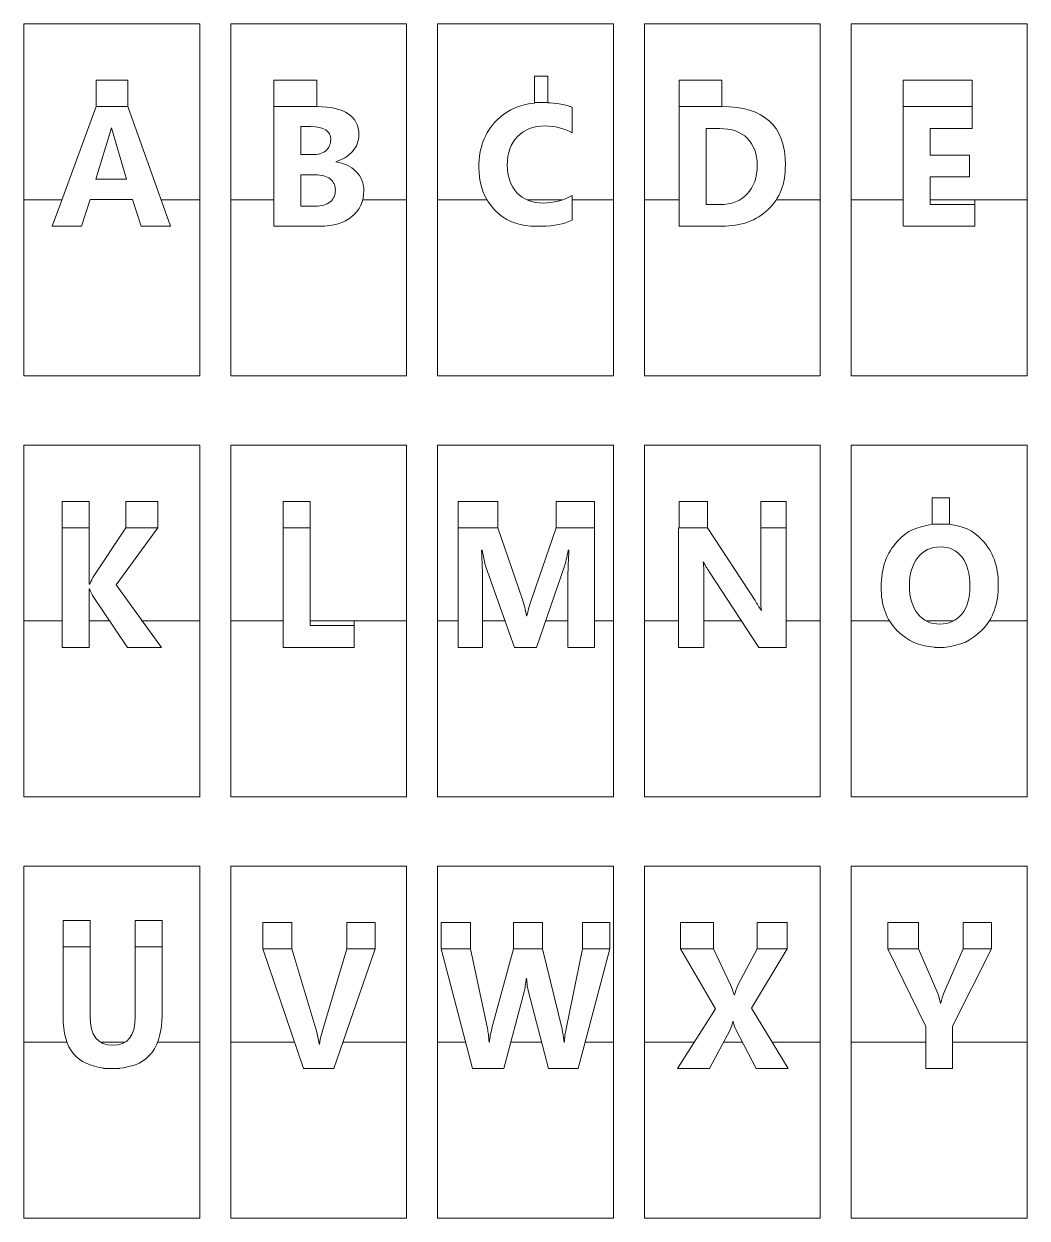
# Model space of a CAD drawing. Header units: centimetres. Extents: x 32.1 to 90.9, y -20.4 to 14.1.
# Drawn here: x 32.08 to 61.05, y -20.4 to 14.08 of the extents above; entities that cross this region are included whole.
import ezdxf

# ---------------------------------------------------------------- set-up
doc = ezdxf.new("R2010")
doc.units = ezdxf.units.CM
doc.header["$MEASUREMENT"] = 0
doc.layers.add('layer 1', color=7, linetype='Continuous')

msp = doc.modelspace()

# ---------------------------------------------------------------- linework, layer by layer
at = {"layer": 'layer 1', "color": 250, "lineweight": 20}
for points in [[(32.08187, 3.92493), (37.16187, 3.92493), (37.16187, 14.08493), (32.08187, 14.08493), (32.08187, 3.92493)], [(38.05492, 3.92493), (43.13492, 3.92493), (43.13492, 14.08493), (38.05492, 14.08493), (38.05492, 3.92493)], [(44.02797, 3.92493), (49.10797, 3.92493), (49.10797, 14.08493), (44.02797, 14.08493), (44.02797, 3.92493)], [(50.00102, 3.92493), (55.08102, 3.92493), (55.08102, 14.08493), (50.00102, 14.08493), (50.00102, 3.92493)], [(55.97407, 3.92493), (61.05407, 3.92493), (61.05407, 14.08493), (55.97407, 14.08493), (55.97407, 3.92493)], [(32.08187, -8.23643), (37.16187, -8.23643), (37.16187, 1.92357), (32.08187, 1.92357), (32.08187, -8.23643)], [(38.05492, -8.23643), (43.13492, -8.23643), (43.13492, 1.92357), (38.05492, 1.92357), (38.05492, -8.23643)], [(44.02797, -8.23643), (49.10797, -8.23643), (49.10797, 1.92357), (44.02797, 1.92357), (44.02797, -8.23643)], [(50.00102, -8.23643), (55.08102, -8.23643), (55.08102, 1.92357), (50.00102, 1.92357), (50.00102, -8.23643)], [(55.97407, -8.23643), (61.05407, -8.23643), (61.05407, 1.92357), (55.97407, 1.92357), (55.97407, -8.23643)], [(32.08187, -20.39778), (37.16187, -20.39778), (37.16187, -10.23778), (32.08187, -10.23778), (32.08187, -20.39778)], [(38.05492, -20.39778), (43.13492, -20.39778), (43.13492, -10.23778), (38.05492, -10.23778), (38.05492, -20.39778)], [(44.02797, -20.39778), (49.10797, -20.39778), (49.10797, -10.23778), (44.02797, -10.23778), (44.02797, -20.39778)], [(50.00101, -20.39778), (55.08101, -20.39778), (55.08101, -10.23778), (50.00101, -10.23778), (50.00101, -20.39778)], [(55.97406, -20.39778), (61.05406, -20.39778), (61.05406, -10.23778), (55.97406, -10.23778), (55.97406, -20.39778)]]:
    msp.add_lwpolyline(points, close=True, dxfattribs=at)
for points in [[(34.16467, 11.69733), (34.16467, 11.69733), (34.16467, 12.45933), (34.16467, 12.45933)], [(35.08754, 11.69733), (35.08754, 11.69733), (35.08754, 12.45933), (35.08754, 12.45933)], [(39.29952, 11.69733), (39.29952, 11.69733), (39.29952, 12.45933), (39.29952, 12.45933)], [(40.54412, 11.69733), (40.54412, 11.69733), (40.54412, 12.45933), (40.54412, 12.45933)], [(46.83044, 12.57786), (46.83044, 12.57786), (46.83044, 11.79893), (46.83044, 11.79893)], [(47.21144, 11.80739), (47.21144, 11.80739), (47.21144, 12.57786), (47.21144, 12.57786)], [(51.00855, 11.69733), (51.00855, 11.69733), (51.00855, 12.45933), (51.00855, 12.45933)], [(52.23622, 12.45933), (52.23622, 12.45933), (52.23622, 11.69733), (52.23622, 11.69733)], [(57.47267, 12.45933), (57.47267, 12.45933), (57.47267, 11.69733), (57.47267, 11.69733)], [(59.4708, 12.45933), (59.4708, 12.45933), (59.4708, 11.69733), (59.4708, 11.69733)], [(35.08754, 11.69733), (35.08754, 11.69733), (36.31521, 8.24293), (36.31521, 8.24293)], [(39.29952, 8.24293), (39.29952, 8.24293), (39.29952, 11.69733), (39.29952, 11.69733)], [(51.00855, 8.24293), (51.00855, 8.24293), (51.00855, 11.69733), (51.00855, 11.69733)], [(57.47267, 8.24293), (57.47267, 8.24293), (57.47267, 11.69733), (57.47267, 11.69733)], [(46.61877, 9.00493), (46.61877, 9.00493), (47.62631, 9.00493), (47.62631, 9.00493)], [(58.30819, -0.35882), (58.30819, -0.35882), (58.30819, 0.40318), (58.30819, 0.40318)], [(58.80798, 0.40318), (58.80798, 0.40318), (58.80798, -0.35882), (58.80798, -0.35882)], [(33.18564, 0.29825), (33.18564, 0.29825), (33.18564, -0.46375), (33.18564, -0.46375)], [(33.9644, 0.29825), (33.9644, 0.29825), (33.9644, -0.46375), (33.9644, -0.46375)], [(35.02689, 0.29825), (35.02689, 0.29825), (35.02689, -0.46375), (35.02689, -0.46375)], [(35.95447, 0.29825), (35.95447, 0.29825), (35.95447, -0.46375), (35.95447, -0.46375)], [(39.56618, 0.29825), (39.56618, 0.29825), (39.56618, -0.46375), (39.56618, -0.46375)], [(40.34492, 0.29825), (40.34492, 0.29825), (40.34492, -0.46375), (40.34492, -0.46375)], [(44.62562, -0.46375), (44.62562, -0.46375), (44.62562, 0.29825), (44.62562, 0.29825)], [(45.76536, 0.29825), (45.76536, 0.29825), (45.76536, -0.46375), (45.76536, -0.46375)], [(47.45202, -0.46375), (47.45202, -0.46375), (47.45202, 0.29825), (47.45202, 0.29825)], [(48.56298, 0.29825), (48.56298, 0.29825), (48.56298, -0.46375), (48.56298, -0.46375)], [(51.0092, 0.29825), (51.0092, 0.29825), (51.0092, -0.46375), (51.0092, -0.46375)], [(51.82558, -0.46375), (51.82558, -0.46375), (51.82558, 0.29825), (51.82558, 0.29825)], [(53.36007, 0.29825), (53.36007, 0.29825), (53.36007, -0.46375), (53.36007, -0.46375)], [(54.09525, -0.46375), (54.09525, -0.46375), (54.09525, 0.29825), (54.09525, 0.29825)], [(39.56617, -3.91842), (39.56617, -3.91842), (39.56617, -0.46375), (39.56617, -0.46375)], [(44.6256, -3.91842), (44.6256, -3.91842), (44.6256, -0.46375), (44.6256, -0.46375)], [(48.56298, -0.46375), (48.56298, -0.46375), (48.56298, -3.91842), (48.56298, -3.91842)], [(50.98679, -3.91842), (50.98679, -3.91842), (50.98679, -0.46375), (50.98679, -0.46375)], [(54.09525, -0.46375), (54.09525, -0.46375), (54.09525, -3.91842), (54.09525, -3.91842)], [(33.9644, -3.15642), (33.9644, -3.15642), (34.57128, -3.15642), (34.57128, -3.15642)], [(45.32706, -3.15642), (45.32706, -3.15642), (45.9928, -3.15642), (45.9928, -3.15642)], [(47.14876, -3.15642), (47.14876, -3.15642), (47.79409, -3.15642), (47.79409, -3.15642)], [(51.72196, -3.15642), (51.72196, -3.15642), (52.79633, -3.15642), (52.79633, -3.15642)], [(58.14448, -3.15642), (58.14448, -3.15642), (58.92495, -3.15642), (58.92495, -3.15642)], [(33.21731, -12.56507), (33.21731, -12.56507), (33.21731, -11.80307), (33.21731, -11.80307)], [(33.99525, -11.80307), (33.99525, -11.80307), (33.99525, -12.56507), (33.99525, -12.56507)], [(35.29374, -12.56507), (35.29374, -12.56507), (35.29374, -11.80307), (35.29374, -11.80307)], [(36.07168, -11.80307), (36.07168, -11.80307), (36.07168, -12.56507), (36.07168, -12.56507)], [(38.9782, -12.6251), (38.9782, -12.6251), (38.9782, -11.8631), (38.9782, -11.8631)], [(39.81699, -11.8631), (39.81699, -11.8631), (39.81699, -12.6251), (39.81699, -12.6251)], [(41.41152, -12.6251), (41.41152, -12.6251), (41.41152, -11.8631), (41.41152, -11.8631)], [(42.22646, -11.8631), (42.22646, -11.8631), (42.22646, -12.6251), (42.22646, -12.6251)], [(44.13218, -12.6251), (44.13218, -12.6251), (44.13218, -11.8631), (44.13218, -11.8631)], [(44.98249, -11.8631), (44.98249, -11.8631), (44.98249, -12.6251), (44.98249, -12.6251)], [(46.22587, -12.6251), (46.22587, -12.6251), (46.22587, -11.8631), (46.22587, -11.8631)], [(47.05891, -11.8631), (47.05891, -11.8631), (47.05891, -12.6251), (47.05891, -12.6251)], [(48.21665, -12.6251), (48.21665, -12.6251), (48.21665, -11.8631), (48.21665, -11.8631)], [(49.00376, -11.8631), (49.00376, -11.8631), (49.00376, -12.6251), (49.00376, -12.6251)], [(51.04847, -12.6251), (51.04847, -12.6251), (51.04847, -11.8631), (51.04847, -11.8631)], [(51.99497, -11.8631), (51.99497, -11.8631), (51.99497, -12.6251), (51.99497, -12.6251)], [(53.25976, -12.6251), (53.25976, -12.6251), (53.25976, -11.8631), (53.25976, -11.8631)], [(54.12732, -11.8631), (54.12732, -11.8631), (54.12732, -12.6251), (54.12732, -12.6251)], [(57.02892, -12.6251), (57.02892, -12.6251), (57.02892, -11.8631), (57.02892, -11.8631)], [(57.91787, -11.8631), (57.91787, -11.8631), (57.91787, -12.6251), (57.91787, -12.6251)], [(59.20484, -12.6251), (59.20484, -12.6251), (59.20484, -11.8631), (59.20484, -11.8631)], [(60.02801, -11.8631), (60.02801, -11.8631), (60.02801, -12.6251), (60.02801, -12.6251)], [(40.15414, -16.07977), (40.15414, -16.07977), (38.97819, -12.6251), (38.97819, -12.6251)], [(42.22645, -12.6251), (42.22645, -12.6251), (41.0357, -16.07977), (41.0357, -16.07977)], [(45.04004, -16.07977), (45.04004, -16.07977), (44.13217, -12.6251), (44.13217, -12.6251)], [(49.00375, -12.6251), (49.00375, -12.6251), (48.09012, -16.07977), (48.09012, -16.07977)], [(34.29149, -15.31777), (34.29149, -15.31777), (35.00813, -15.31777), (35.00813, -15.31777)], [(40.60125, -15.31777), (40.60125, -15.31777), (40.62833, -15.31777), (40.62833, -15.31777)], [(46.14103, -15.31777), (46.14103, -15.31777), (47.0304, -15.31777), (47.0304, -15.31777)], [(52.29028, -15.31777), (52.29028, -15.31777), (52.83013, -15.31777), (52.83013, -15.31777)]]:
    msp.add_open_spline(points, degree=3, dxfattribs=at)
at = {"layer": 'layer 1', "color": 140, "lineweight": 20}
for points in [[(34.16467, 12.45933), (34.16467, 12.45933), (35.08754, 12.45933), (35.08754, 12.45933)], [(39.29952, 12.45933), (39.29952, 12.45933), (40.54412, 12.45933), (40.54412, 12.45933)], [(46.83044, 12.57786), (46.83044, 12.57786), (47.21144, 12.57786), (47.21144, 12.57786)], [(51.00855, 12.45933), (51.00855, 12.45933), (52.23622, 12.45933), (52.23622, 12.45933)], [(57.47267, 12.45933), (57.47267, 12.45933), (59.4708, 12.45933), (59.4708, 12.45933)], [(32.08187, 9.00493), (32.08187, 9.00493), (33.18254, 9.00493), (33.18254, 9.00493)], [(36.04427, 9.00493), (36.04427, 9.00493), (37.16187, 9.00493), (37.16187, 9.00493)], [(38.05492, 9.00493), (38.05492, 9.00493), (39.29952, 9.00493), (39.29952, 9.00493)], [(41.86492, 9.00493), (41.86492, 9.00493), (43.13492, 9.00493), (43.13492, 9.00493)], [(45.45037, 9.00493), (45.45037, 9.00493), (44.02797, 9.00493), (44.02797, 9.00493)], [(47.91417, 9.00493), (47.91417, 9.00493), (49.10797, 9.00493), (49.10797, 9.00493)], [(50.00102, 9.00493), (50.00102, 9.00493), (51.00855, 9.00493), (51.00855, 9.00493)], [(53.81102, 9.00493), (53.81102, 9.00493), (55.08102, 9.00493), (55.08102, 9.00493)], [(55.97407, 9.00493), (55.97407, 9.00493), (57.47267, 9.00493), (57.47267, 9.00493)], [(59.547, 9.00493), (59.547, 9.00493), (61.05407, 9.00493), (61.05407, 9.00493)], [(32.90314, 8.24293), (32.90314, 8.24293), (33.74981, 8.24293), (33.74981, 8.24293)], [(35.46854, 8.24293), (35.46854, 8.24293), (36.31521, 8.24293), (36.31521, 8.24293)], [(39.29952, 8.24293), (39.29952, 8.24293), (40.59492, 8.24293), (40.59492, 8.24293)], [(46.72037, 8.24293), (46.72037, 8.24293), (47.02517, 8.24293), (47.02517, 8.24293)], [(51.00855, 8.24293), (51.00855, 8.24293), (52.23622, 8.24293), (52.23622, 8.24293)], [(57.4896, 8.24293), (57.4896, 8.24293), (59.547, 8.24293), (59.547, 8.24293)], [(58.30819, 0.40318), (58.30819, 0.40318), (58.80798, 0.40318), (58.80798, 0.40318)], [(33.18564, 0.29825), (33.18564, 0.29825), (33.9644, 0.29825), (33.9644, 0.29825)], [(35.02689, 0.29825), (35.02689, 0.29825), (35.95447, 0.29825), (35.95447, 0.29825)], [(39.56618, 0.29825), (39.56618, 0.29825), (40.34492, 0.29825), (40.34492, 0.29825)], [(44.62562, 0.29825), (44.62562, 0.29825), (45.76536, 0.29825), (45.76536, 0.29825)], [(47.45202, 0.29825), (47.45202, 0.29825), (48.56298, 0.29825), (48.56298, 0.29825)], [(51.0092, 0.29825), (51.0092, 0.29825), (51.82558, 0.29825), (51.82558, 0.29825)], [(53.36007, 0.29825), (53.36007, 0.29825), (54.09525, 0.29825), (54.09525, 0.29825)], [(32.08187, -3.15642), (32.08187, -3.15642), (33.18564, -3.15642), (33.18564, -3.15642)], [(35.46838, -3.15642), (35.46838, -3.15642), (37.16187, -3.15642), (37.16187, -3.15642)], [(38.05492, -3.15642), (38.05492, -3.15642), (39.56617, -3.15642), (39.56617, -3.15642)], [(41.62367, -3.15642), (41.62367, -3.15642), (43.13492, -3.15642), (43.13492, -3.15642)], [(44.02797, -3.15642), (44.02797, -3.15642), (44.6256, -3.15642), (44.6256, -3.15642)], [(48.56298, -3.15642), (48.56298, -3.15642), (49.10797, -3.15642), (49.10797, -3.15642)], [(50.00102, -3.15642), (50.00102, -3.15642), (50.98679, -3.15642), (50.98679, -3.15642)], [(54.09525, -3.15642), (54.09525, -3.15642), (55.08102, -3.15642), (55.08102, -3.15642)], [(55.97407, -3.15642), (55.97407, -3.15642), (57.0821, -3.15642), (57.0821, -3.15642)], [(59.96163, -3.15642), (59.96163, -3.15642), (61.05407, -3.15642), (61.05407, -3.15642)], [(33.18564, -3.91842), (33.18564, -3.91842), (33.9644, -3.91842), (33.9644, -3.91842)], [(35.07456, -3.91842), (35.07456, -3.91842), (36.05809, -3.91842), (36.05809, -3.91842)], [(39.56617, -3.91842), (39.56617, -3.91842), (41.62367, -3.91842), (41.62367, -3.91842)], [(44.6256, -3.91842), (44.6256, -3.91842), (45.32706, -3.91842), (45.32706, -3.91842)], [(46.24973, -3.91842), (46.24973, -3.91842), (46.88622, -3.91842), (46.88622, -3.91842)], [(47.81149, -3.91842), (47.81149, -3.91842), (48.56298, -3.91842), (48.56298, -3.91842)], [(50.98679, -3.91842), (50.98679, -3.91842), (51.72196, -3.91842), (51.72196, -3.91842)], [(53.29816, -3.91842), (53.29816, -3.91842), (54.09525, -3.91842), (54.09525, -3.91842)], [(58.3791, -3.91842), (58.3791, -3.91842), (58.66158, -3.91842), (58.66158, -3.91842)], [(33.21731, -11.80307), (33.21731, -11.80307), (33.99525, -11.80307), (33.99525, -11.80307)], [(35.29374, -11.80307), (35.29374, -11.80307), (36.07168, -11.80307), (36.07168, -11.80307)], [(38.9782, -11.8631), (38.9782, -11.8631), (39.81699, -11.8631), (39.81699, -11.8631)], [(41.41152, -11.8631), (41.41152, -11.8631), (42.22646, -11.8631), (42.22646, -11.8631)], [(44.13218, -11.8631), (44.13218, -11.8631), (44.98249, -11.8631), (44.98249, -11.8631)], [(46.22587, -11.8631), (46.22587, -11.8631), (47.05891, -11.8631), (47.05891, -11.8631)], [(48.21665, -11.8631), (48.21665, -11.8631), (49.00376, -11.8631), (49.00376, -11.8631)], [(51.04847, -11.8631), (51.04847, -11.8631), (51.99497, -11.8631), (51.99497, -11.8631)], [(53.25976, -11.8631), (53.25976, -11.8631), (54.12732, -11.8631), (54.12732, -11.8631)], [(57.02892, -11.8631), (57.02892, -11.8631), (57.91787, -11.8631), (57.91787, -11.8631)], [(59.20484, -11.8631), (59.20484, -11.8631), (60.02801, -11.8631), (60.02801, -11.8631)], [(32.08187, -15.31777), (32.08187, -15.31777), (33.32529, -15.31777), (33.32529, -15.31777)], [(35.94093, -15.31777), (35.94093, -15.31777), (37.16187, -15.31777), (37.16187, -15.31777)], [(38.05492, -15.31777), (38.05492, -15.31777), (39.88789, -15.31777), (39.88789, -15.31777)], [(41.29834, -15.31777), (41.29834, -15.31777), (43.13492, -15.31777), (43.13492, -15.31777)], [(44.02797, -15.31777), (44.02797, -15.31777), (44.83979, -15.31777), (44.83979, -15.31777)], [(48.29164, -15.31777), (48.29164, -15.31777), (49.10797, -15.31777), (49.10797, -15.31777)], [(50.00101, -15.31777), (50.00101, -15.31777), (51.43997, -15.31777), (51.43997, -15.31777)], [(53.69018, -15.31777), (53.69018, -15.31777), (55.08101, -15.31777), (55.08101, -15.31777)], [(55.97406, -15.31777), (55.97406, -15.31777), (58.1251, -15.31777), (58.1251, -15.31777)], [(58.90303, -15.31777), (58.90303, -15.31777), (61.05406, -15.31777), (61.05406, -15.31777)], [(34.38373, -16.07977), (34.38373, -16.07977), (34.85072, -16.07977), (34.85072, -16.07977)], [(40.15414, -16.07977), (40.15414, -16.07977), (41.03804, -16.07977), (41.03804, -16.07977)], [(45.04004, -16.07977), (45.04004, -16.07977), (45.93887, -16.07977), (45.93887, -16.07977)], [(47.22748, -16.07977), (47.22748, -16.07977), (48.09012, -16.07977), (48.09012, -16.07977)], [(50.9547, -16.07977), (50.9547, -16.07977), (51.88231, -16.07977), (51.88231, -16.07977)], [(53.23342, -16.07977), (53.23342, -16.07977), (54.15609, -16.07977), (54.15609, -16.07977)], [(58.1251, -16.07977), (58.1251, -16.07977), (58.90303, -16.07977), (58.90303, -16.07977)]]:
    msp.add_open_spline(points, degree=3, dxfattribs=at)
at = {"layer": 'layer 1', "color": 250, "lineweight": 20}
for points, knots in [([(46.72037, 8.24293), (46.28011, 8.30219), (45.98377, 8.39533), (45.67897, 8.70859), (45.67897, 8.70859), (45.37417, 9.02186), (45.22177, 9.43673), (45.22177, 9.95319), (45.22177, 9.95319), (45.22177, 10.50353), (45.39111, 10.95226), (45.72977, 11.29939), (45.72977, 11.29939), (46.07691, 11.63806), (46.50871, 11.77353), (46.83044, 11.79893)], [0, 0, 0, 0, 0.2, 0.2, 0.2, 0.2, 0.4, 0.4, 0.4, 0.4, 0.6, 0.6, 0.6, 0.6, 1, 1, 1, 1]), ([(47.21144, 11.80739), (47.38924, 11.80739), (47.68557, 11.76506), (47.91417, 11.68039), (47.91417, 11.68039), (47.91417, 11.68039), (47.91417, 10.93533), (47.91417, 10.93533), (47.91417, 10.93533), (47.68557, 11.07079), (47.42311, 11.13853), (47.12677, 11.13853), (47.12677, 11.13853), (46.79657, 11.13853), (46.53411, 11.03693), (46.33937, 10.83373), (46.33937, 10.83373), (46.13617, 10.63053), (46.04304, 10.35959), (46.04304, 10.00399), (46.04304, 10.00399), (46.04304, 9.67379), (46.13617, 9.40286), (46.32244, 9.20813), (46.32244, 9.20813), (46.50871, 9.01339), (46.76271, 8.91179), (47.08444, 8.91179), (47.08444, 8.91179), (47.38077, 8.91179), (47.66017, 8.98799), (47.91417, 9.13193), (47.91417, 9.13193), (47.91417, 9.13193), (47.91417, 8.42073), (47.91417, 8.42073), (47.91417, 8.42073), (47.66017, 8.30219), (47.42311, 8.25139), (47.02517, 8.24293)], [0, 0, 0, 0, 0.09090909, 0.09090909, 0.09090909, 0.09090909, 0.18181818, 0.18181818, 0.18181818, 0.18181818, 0.27272727, 0.27272727, 0.27272727, 0.27272727, 0.36363636, 0.36363636, 0.36363636, 0.36363636, 0.45454545, 0.45454545, 0.45454545, 0.45454545, 0.54545455, 0.54545455, 0.54545455, 0.54545455, 0.63636364, 0.63636364, 0.63636364, 0.63636364, 0.72727273, 0.72727273, 0.72727273, 0.72727273, 0.81818182, 0.81818182, 0.81818182, 0.81818182, 1, 1, 1, 1]), ([(34.16467, 11.69733), (34.16467, 11.69733), (33.14021, 8.8864), (33.14021, 8.8864), (33.14021, 8.8864), (33.14021, 8.8864), (32.90314, 8.24293), (32.90314, 8.24293)], [0, 0, 0, 0, 0.33333333, 0.33333333, 0.33333333, 0.33333333, 1, 1, 1, 1]), ([(40.56105, 11.69733), (40.56105, 11.69733), (40.56105, 11.69733), (40.56105, 11.69733), (40.56105, 11.69733), (40.94205, 11.69733), (41.23838, 11.6296), (41.45005, 11.48567), (41.45005, 11.48567), (41.65325, 11.34173), (41.75485, 11.147), (41.75485, 10.88453), (41.75485, 10.88453), (41.75485, 10.69827), (41.69558, 10.5374), (41.56858, 10.40193), (41.56858, 10.40193), (41.44158, 10.258), (41.28072, 10.16487), (41.08598, 10.1056), (41.08598, 10.1056), (41.08598, 10.1056), (41.08598, 10.09713), (41.08598, 10.09713), (41.08598, 10.09713), (41.33152, 10.06327), (41.52625, 9.9786), (41.67018, 9.8262), (41.67018, 9.8262), (41.82258, 9.6738), (41.89878, 9.48753), (41.89878, 9.27587), (41.89878, 9.27587), (41.89878, 8.95413), (41.78025, 8.7086), (41.55165, 8.52233), (41.55165, 8.52233), (41.33152, 8.33607), (41.01825, 8.24293), (40.62878, 8.24293), (40.62878, 8.24293), (40.62878, 8.24293), (40.59492, 8.24293), (40.59492, 8.24293)], [0, 0, 0, 0, 0.08333333, 0.08333333, 0.08333333, 0.08333333, 0.16666667, 0.16666667, 0.16666667, 0.16666667, 0.25, 0.25, 0.25, 0.25, 0.33333333, 0.33333333, 0.33333333, 0.33333333, 0.41666667, 0.41666667, 0.41666667, 0.41666667, 0.5, 0.5, 0.5, 0.5, 0.58333333, 0.58333333, 0.58333333, 0.58333333, 0.66666667, 0.66666667, 0.66666667, 0.66666667, 0.75, 0.75, 0.75, 0.75, 0.83333333, 0.83333333, 0.83333333, 0.83333333, 1, 1, 1, 1]), ([(52.23622, 11.69733), (53.46389, 11.69733), (54.07349, 11.13853), (54.07349, 10.01246), (54.07349, 10.01246), (54.07349, 9.47059), (53.91262, 9.04726), (53.57395, 8.72553), (53.57395, 8.72553), (53.24375, 8.40379), (52.79502, 8.24293), (52.23622, 8.24293)], [0, 0, 0, 0, 0.25, 0.25, 0.25, 0.25, 0.5, 0.5, 0.5, 0.5, 1, 1, 1, 1]), ([(59.4708, 11.69733), (59.4708, 11.69733), (59.4708, 11.06233), (59.4708, 11.06233), (59.4708, 11.06233), (59.4708, 11.06233), (58.2516, 11.06233), (58.2516, 11.06233), (58.2516, 11.06233), (58.2516, 11.06233), (58.2516, 10.29187), (58.2516, 10.29187), (58.2516, 10.29187), (58.2516, 10.29187), (59.38614, 10.29187), (59.38614, 10.29187), (59.38614, 10.29187), (59.38614, 10.29187), (59.38614, 9.66533), (59.38614, 9.66533), (59.38614, 9.66533), (59.38614, 9.66533), (58.2516, 9.66533), (58.2516, 9.66533), (58.2516, 9.66533), (58.2516, 9.66533), (58.2516, 8.86947), (58.2516, 8.86947), (58.2516, 8.86947), (58.2516, 8.86947), (59.547, 8.86947), (59.547, 8.86947), (59.547, 8.86947), (59.547, 8.86947), (59.547, 8.24293), (59.547, 8.24293)], [0, 0, 0, 0, 0.1, 0.1, 0.1, 0.1, 0.2, 0.2, 0.2, 0.2, 0.3, 0.3, 0.3, 0.3, 0.4, 0.4, 0.4, 0.4, 0.5, 0.5, 0.5, 0.5, 0.6, 0.6, 0.6, 0.6, 0.7, 0.7, 0.7, 0.7, 0.8, 0.8, 0.8, 0.8, 1, 1, 1, 1]), ([(35.04521, 9.60606), (35.04521, 9.60606), (34.61341, 11.07926), (34.61341, 11.07926), (34.61341, 11.07926), (34.61341, 11.07926), (34.15621, 9.60606), (34.15621, 9.60606), (34.15621, 9.60606), (34.15621, 9.60606), (35.04521, 9.60606), (35.04521, 9.60606)], [0, 0, 0, 0, 0.25, 0.25, 0.25, 0.25, 0.5, 0.5, 0.5, 0.5, 1, 1, 1, 1]), ([(40.07845, 11.1216), (40.07845, 11.1216), (40.07845, 10.3088), (40.07845, 10.3088), (40.07845, 10.3088), (40.07845, 10.3088), (40.41712, 10.3088), (40.41712, 10.3088), (40.41712, 10.3088), (40.57798, 10.3088), (40.70498, 10.34267), (40.79812, 10.41887), (40.79812, 10.41887), (40.89125, 10.50353), (40.94205, 10.60513), (40.94205, 10.7406), (40.94205, 10.7406), (40.94205, 10.9946), (40.74732, 11.1216), (40.36632, 11.1216), (40.36632, 11.1216), (40.36632, 11.1216), (40.07845, 11.1216), (40.07845, 11.1216)], [0, 0, 0, 0, 0.14285714, 0.14285714, 0.14285714, 0.14285714, 0.28571429, 0.28571429, 0.28571429, 0.28571429, 0.42857143, 0.42857143, 0.42857143, 0.42857143, 0.57142857, 0.57142857, 0.57142857, 0.57142857, 0.71428571, 0.71428571, 0.71428571, 0.71428571, 1, 1, 1, 1]), ([(51.78749, 11.06233), (51.78749, 11.06233), (51.78749, 8.86946), (51.78749, 8.86946), (51.78749, 8.86946), (51.78749, 8.86946), (52.17695, 8.86946), (52.17695, 8.86946), (52.17695, 8.86946), (52.51562, 8.86946), (52.77809, 8.97106), (52.97282, 9.17426), (52.97282, 9.17426), (53.15909, 9.37746), (53.26069, 9.65686), (53.26069, 10.00399), (53.26069, 10.00399), (53.26069, 10.33419), (53.15909, 10.58819), (52.97282, 10.78293), (52.97282, 10.78293), (52.78655, 10.96919), (52.51562, 11.06233), (52.16849, 11.06233), (52.16849, 11.06233), (52.16849, 11.06233), (51.78749, 11.06233), (51.78749, 11.06233)], [0, 0, 0, 0, 0.125, 0.125, 0.125, 0.125, 0.25, 0.25, 0.25, 0.25, 0.375, 0.375, 0.375, 0.375, 0.5, 0.5, 0.5, 0.5, 0.625, 0.625, 0.625, 0.625, 0.75, 0.75, 0.75, 0.75, 1, 1, 1, 1]), ([(40.07845, 9.7246), (40.07845, 9.7246), (40.07845, 8.81867), (40.07845, 8.81867), (40.07845, 8.81867), (40.07845, 8.81867), (40.50178, 8.81867), (40.50178, 8.81867), (40.50178, 8.81867), (40.67958, 8.81867), (40.82352, 8.861), (40.92512, 8.94567), (40.92512, 8.94567), (41.02672, 9.02187), (41.07752, 9.1404), (41.07752, 9.28433), (41.07752, 9.28433), (41.07752, 9.4198), (41.02672, 9.52987), (40.92512, 9.60607), (40.92512, 9.60607), (40.82352, 9.69073), (40.68805, 9.7246), (40.50178, 9.7246), (40.50178, 9.7246), (40.50178, 9.7246), (40.07845, 9.7246), (40.07845, 9.7246)], [0, 0, 0, 0, 0.125, 0.125, 0.125, 0.125, 0.25, 0.25, 0.25, 0.25, 0.375, 0.375, 0.375, 0.375, 0.5, 0.5, 0.5, 0.5, 0.625, 0.625, 0.625, 0.625, 0.75, 0.75, 0.75, 0.75, 1, 1, 1, 1]), ([(33.74981, 8.24293), (33.74981, 8.24293), (33.99534, 9.0134), (33.99534, 9.0134), (33.99534, 9.0134), (33.99534, 9.0134), (35.22301, 9.0134), (35.22301, 9.0134), (35.22301, 9.0134), (35.22301, 9.0134), (35.46854, 8.24293), (35.46854, 8.24293)], [0, 0, 0, 0, 0.25, 0.25, 0.25, 0.25, 0.5, 0.5, 0.5, 0.5, 1, 1, 1, 1]), ([(58.2516, 9.00493), (58.2516, 9.00493), (59.547, 9.00493), (59.547, 9.00493), (59.547, 9.00493), (59.547, 9.00493), (59.547, 8.86947), (59.547, 8.86947)], [0, 0, 0, 0, 0.33333333, 0.33333333, 0.33333333, 0.33333333, 1, 1, 1, 1]), ([(40.34493, -0.46375), (40.34493, -0.46375), (40.34493, -3.28686), (40.34493, -3.28686), (40.34493, -3.28686), (40.34493, -3.28686), (41.62367, -3.28686), (41.62367, -3.28686), (41.62367, -3.28686), (41.62367, -3.28686), (41.62367, -3.91842), (41.62367, -3.91842)], [0, 0, 0, 0, 0.25, 0.25, 0.25, 0.25, 0.5, 0.5, 0.5, 0.5, 1, 1, 1, 1]), ([(45.76537, -0.46375), (45.76537, -0.46375), (46.47176, -2.51139), (46.47176, -2.51139), (46.47176, -2.51139), (46.52768, -2.67503), (46.5688, -2.8395), (46.59429, -3.00562), (46.59429, -3.00562), (46.59429, -3.00562), (46.60909, -3.00562), (46.60909, -3.00562), (46.60909, -3.00562), (46.65185, -2.81401), (46.69791, -2.6479), (46.74642, -2.50645), (46.74642, -2.50645), (46.74642, -2.50645), (47.452, -0.46375), (47.452, -0.46375)], [0, 0, 0, 0, 0.16666667, 0.16666667, 0.16666667, 0.16666667, 0.33333333, 0.33333333, 0.33333333, 0.33333333, 0.5, 0.5, 0.5, 0.5, 0.66666667, 0.66666667, 0.66666667, 0.66666667, 1, 1, 1, 1]), ([(51.82558, -0.46375), (51.82558, -0.46375), (53.19643, -2.56648), (53.19643, -2.56648), (53.19643, -2.56648), (53.25892, -2.66188), (53.31649, -2.75562), (53.36994, -2.84855), (53.36994, -2.84855), (53.36994, -2.84855), (53.37981, -2.84855), (53.37981, -2.84855), (53.37981, -2.84855), (53.36665, -2.76878), (53.36007, -2.61007), (53.36007, -2.37406), (53.36007, -2.37406), (53.36007, -2.37406), (53.36007, -0.46375), (53.36007, -0.46375)], [0, 0, 0, 0, 0.16666667, 0.16666667, 0.16666667, 0.16666667, 0.33333333, 0.33333333, 0.33333333, 0.33333333, 0.5, 0.5, 0.5, 0.5, 0.66666667, 0.66666667, 0.66666667, 0.66666667, 1, 1, 1, 1]), ([(58.3791, -3.91429), (57.89794, -3.86137), (57.62843, -3.75346), (57.3044, -3.4357), (57.3044, -3.4357), (56.98427, -3.12176), (56.83731, -2.69395), (56.83731, -2.17669), (56.83731, -2.17669), (56.83731, -1.63066), (56.9952, -1.18906), (57.3118, -0.8519), (57.3118, -0.8519), (57.6284, -0.51474), (57.82407, -0.46862), (58.32113, -0.35882)], [0, 0, 0, 0, 0.2, 0.2, 0.2, 0.2, 0.4, 0.4, 0.4, 0.4, 0.6, 0.6, 0.6, 0.6, 1, 1, 1, 1]), ([(58.80797, -0.35882), (59.20612, -0.42893), (59.46162, -0.50714), (59.76568, -0.82969), (59.76568, -0.82969), (60.07015, -1.15267), (60.22208, -1.57885), (60.22208, -2.1068), (60.22208, -2.1068), (60.22208, -2.64954), (60.07788, -3.10143), (59.74841, -3.42008), (59.74841, -3.42008), (59.41538, -3.74217), (59.16831, -3.85096), (58.66158, -3.91842)], [0, 0, 0, 0, 0.2, 0.2, 0.2, 0.2, 0.4, 0.4, 0.4, 0.4, 0.6, 0.6, 0.6, 0.6, 1, 1, 1, 1]), ([(58.54779, -1.01554), (58.27477, -1.01554), (58.05767, -1.11751), (57.89731, -1.3231), (57.89731, -1.3231), (57.73695, -1.52786), (57.65636, -1.79842), (57.65636, -2.13558), (57.65636, -2.13558), (57.65636, -2.47767), (57.73695, -2.74822), (57.89731, -2.94805), (57.89731, -2.94805), (58.05767, -3.14706), (58.26819, -3.24657), (58.52805, -3.24657), (58.52805, -3.24657), (58.79696, -3.24657), (59.00912, -3.14953), (59.16701, -2.95628), (59.16701, -2.95628), (59.32408, -2.7622), (59.40303, -2.49412), (59.40303, -2.15038), (59.40303, -2.15038), (59.40303, -1.79184), (59.32655, -1.51306), (59.17441, -1.31405), (59.17441, -1.31405), (59.02146, -1.11505), (58.81258, -1.01554), (58.54779, -1.01554)], [0, 0, 0, 0, 0.11111111, 0.11111111, 0.11111111, 0.11111111, 0.22222222, 0.22222222, 0.22222222, 0.22222222, 0.33333333, 0.33333333, 0.33333333, 0.33333333, 0.44444444, 0.44444444, 0.44444444, 0.44444444, 0.55555556, 0.55555556, 0.55555556, 0.55555556, 0.66666667, 0.66666667, 0.66666667, 0.66666667, 0.77777778, 0.77777778, 0.77777778, 0.77777778, 1, 1, 1, 1]), ([(46.24973, -3.91842), (46.24973, -3.91842), (45.42574, -1.59365), (45.42574, -1.59365), (45.42574, -1.59365), (45.40353, -1.53115), (45.36735, -1.36997), (45.31719, -1.11176), (45.31719, -1.11176), (45.31719, -1.11176), (45.29581, -1.11176), (45.29581, -1.11176), (45.29581, -1.11176), (45.31637, -1.45221), (45.32706, -1.75072), (45.32706, -2.00811), (45.32706, -2.00811), (45.32706, -2.00811), (45.32706, -3.91842), (45.32706, -3.91842)], [0, 0, 0, 0, 0.16666667, 0.16666667, 0.16666667, 0.16666667, 0.33333333, 0.33333333, 0.33333333, 0.33333333, 0.5, 0.5, 0.5, 0.5, 0.66666667, 0.66666667, 0.66666667, 0.66666667, 1, 1, 1, 1]), ([(47.79409, -3.91842), (47.79409, -3.91842), (47.79409, -1.85104), (47.79409, -1.85104), (47.79409, -1.85104), (47.79409, -1.62819), (47.80396, -1.38149), (47.82287, -1.11176), (47.82287, -1.11176), (47.82287, -1.11176), (47.80396, -1.11176), (47.80396, -1.11176), (47.80396, -1.11176), (47.76366, -1.32392), (47.72748, -1.47606), (47.69541, -1.5698), (47.69541, -1.5698), (47.69541, -1.5698), (46.88622, -3.91842), (46.88622, -3.91842)], [0, 0, 0, 0, 0.16666667, 0.16666667, 0.16666667, 0.16666667, 0.33333333, 0.33333333, 0.33333333, 0.33333333, 0.5, 0.5, 0.5, 0.5, 0.66666667, 0.66666667, 0.66666667, 0.66666667, 1, 1, 1, 1]), ([(53.30991, -3.91842), (53.30991, -3.91842), (51.88561, -1.74743), (51.88561, -1.74743), (51.88561, -1.74743), (51.80255, -1.62079), (51.74417, -1.5254), (51.71209, -1.46125), (51.71209, -1.46125), (51.71209, -1.46125), (51.70305, -1.46125), (51.70305, -1.46125), (51.70305, -1.46125), (51.71538, -1.58296), (51.72196, -1.76963), (51.72196, -2.01963), (51.72196, -2.01963), (51.72196, -2.01963), (51.72196, -3.91842), (51.72196, -3.91842)], [0, 0, 0, 0, 0.16666667, 0.16666667, 0.16666667, 0.16666667, 0.33333333, 0.33333333, 0.33333333, 0.33333333, 0.5, 0.5, 0.5, 0.5, 0.66666667, 0.66666667, 0.66666667, 0.66666667, 1, 1, 1, 1]), ([(40.34493, -3.15642), (40.34493, -3.15642), (41.62367, -3.15642), (41.62367, -3.15642), (41.62367, -3.15642), (41.62367, -3.15642), (41.62367, -3.28686), (41.62367, -3.28686)], [0, 0, 0, 0, 0.33333333, 0.33333333, 0.33333333, 0.33333333, 1, 1, 1, 1]), ([(34.39553, -16.06906), (33.61864, -15.95661), (33.21484, -15.57321), (33.21484, -14.56008), (33.21484, -14.56008), (33.21484, -14.56008), (33.21484, -12.56507), (33.21484, -12.56507)], [0, 0, 0, 0, 0.33333333, 0.33333333, 0.33333333, 0.33333333, 1, 1, 1, 1]), ([(33.99525, -12.56507), (33.99525, -12.56507), (33.99525, -14.56912), (33.99525, -14.56912), (33.99525, -14.56912), (33.99525, -15.12832), (34.21399, -15.40792), (34.65066, -15.40792), (34.65066, -15.40792), (35.0791, -15.40792), (35.29373, -15.13819), (35.29373, -14.59791), (35.29373, -14.59791), (35.29373, -14.59791), (35.29373, -12.56507), (35.29373, -12.56507)], [0, 0, 0, 0, 0.2, 0.2, 0.2, 0.2, 0.4, 0.4, 0.4, 0.4, 0.6, 0.6, 0.6, 0.6, 1, 1, 1, 1]), ([(36.07167, -12.56507), (36.07167, -12.56507), (36.07167, -14.52389), (36.07167, -14.52389), (36.07167, -14.52389), (36.07167, -15.70374), (35.4748, -16.00569), (34.8406, -16.07017)], [0, 0, 0, 0, 0.33333333, 0.33333333, 0.33333333, 0.33333333, 1, 1, 1, 1]), ([(39.81698, -12.6251), (39.81698, -12.6251), (40.53735, -15.02964), (40.53735, -15.02964), (40.53735, -15.02964), (40.576, -15.15957), (40.59903, -15.27387), (40.60725, -15.3742), (40.60725, -15.3742), (40.60725, -15.3742), (40.62123, -15.3742), (40.62123, -15.3742), (40.62123, -15.3742), (40.63275, -15.26647), (40.65742, -15.14805), (40.69607, -15.01977), (40.69607, -15.01977), (40.69607, -15.01977), (41.41151, -12.6251), (41.41151, -12.6251)], [0, 0, 0, 0, 0.16666667, 0.16666667, 0.16666667, 0.16666667, 0.33333333, 0.33333333, 0.33333333, 0.33333333, 0.5, 0.5, 0.5, 0.5, 0.66666667, 0.66666667, 0.66666667, 0.66666667, 1, 1, 1, 1]), ([(44.98248, -12.6251), (44.98248, -12.6251), (45.46931, -14.92602), (45.46931, -14.92602), (45.46931, -14.92602), (45.48987, -15.02388), (45.50549, -15.15545), (45.51454, -15.32075), (45.51454, -15.32075), (45.51454, -15.32075), (45.52934, -15.32075), (45.52934, -15.32075), (45.52934, -15.32075), (45.53592, -15.19739), (45.55894, -15.06253), (45.59924, -14.91615), (45.59924, -14.91615), (45.59924, -14.91615), (46.22586, -12.6251), (46.22586, -12.6251)], [0, 0, 0, 0, 0.16666667, 0.16666667, 0.16666667, 0.16666667, 0.33333333, 0.33333333, 0.33333333, 0.33333333, 0.5, 0.5, 0.5, 0.5, 0.66666667, 0.66666667, 0.66666667, 0.66666667, 1, 1, 1, 1]), ([(47.0589, -12.6251), (47.0589, -12.6251), (47.6255, -14.94493), (47.6255, -14.94493), (47.6255, -14.94493), (47.64605, -15.03046), (47.66497, -15.15381), (47.68059, -15.31581), (47.68059, -15.31581), (47.68059, -15.31581), (47.69046, -15.31581), (47.69046, -15.31581), (47.69046, -15.31581), (47.69704, -15.18917), (47.71349, -15.06088), (47.74062, -14.93095), (47.74062, -14.93095), (47.74062, -14.93095), (48.21841, -12.6251), (48.21841, -12.6251)], [0, 0, 0, 0, 0.16666667, 0.16666667, 0.16666667, 0.16666667, 0.33333333, 0.33333333, 0.33333333, 0.33333333, 0.5, 0.5, 0.5, 0.5, 0.66666667, 0.66666667, 0.66666667, 0.66666667, 1, 1, 1, 1]), ([(50.9547, -16.07977), (50.9547, -16.07977), (52.055, -14.35202), (52.055, -14.35202), (52.055, -14.35202), (52.055, -14.35202), (51.04845, -12.6251), (51.04845, -12.6251)], [0, 0, 0, 0, 0.33333333, 0.33333333, 0.33333333, 0.33333333, 1, 1, 1, 1]), ([(51.99497, -12.6251), (51.99497, -12.6251), (52.4892, -13.66125), (52.4892, -13.66125), (52.4892, -13.66125), (52.52785, -13.74267), (52.56239, -13.8397), (52.59281, -13.95236), (52.59281, -13.95236), (52.59281, -13.95236), (52.60268, -13.95236), (52.60268, -13.95236), (52.60268, -13.95236), (52.6216, -13.88493), (52.65778, -13.78461), (52.71041, -13.65139), (52.71041, -13.65139), (52.71041, -13.65139), (53.25974, -12.6251), (53.25974, -12.6251)], [0, 0, 0, 0, 0.16666667, 0.16666667, 0.16666667, 0.16666667, 0.33333333, 0.33333333, 0.33333333, 0.33333333, 0.5, 0.5, 0.5, 0.5, 0.66666667, 0.66666667, 0.66666667, 0.66666667, 1, 1, 1, 1]), ([(54.12731, -12.6251), (54.12731, -12.6251), (53.09115, -14.33804), (53.09115, -14.33804), (53.09115, -14.33804), (53.09115, -14.33804), (54.15609, -16.07977), (54.15609, -16.07977)], [0, 0, 0, 0, 0.33333333, 0.33333333, 0.33333333, 0.33333333, 1, 1, 1, 1]), ([(58.1251, -16.07977), (58.1251, -16.07977), (58.1251, -14.86517), (58.1251, -14.86517), (58.1251, -14.86517), (58.1251, -14.86517), (57.02891, -12.6251), (57.02891, -12.6251)], [0, 0, 0, 0, 0.33333333, 0.33333333, 0.33333333, 0.33333333, 1, 1, 1, 1]), ([(57.91786, -12.6251), (57.91786, -12.6251), (58.47459, -13.91371), (58.47459, -13.91371), (58.47459, -13.91371), (58.48446, -13.93756), (58.51078, -14.03213), (58.55354, -14.19578), (58.55354, -14.19578), (58.55354, -14.19578), (58.56341, -14.19578), (58.56341, -14.19578), (58.56341, -14.19578), (58.58479, -14.07983), (58.60946, -13.98937), (58.63824, -13.92358), (58.63824, -13.92358), (58.63824, -13.92358), (59.20483, -12.6251), (59.20483, -12.6251)], [0, 0, 0, 0, 0.16666667, 0.16666667, 0.16666667, 0.16666667, 0.33333333, 0.33333333, 0.33333333, 0.33333333, 0.5, 0.5, 0.5, 0.5, 0.66666667, 0.66666667, 0.66666667, 0.66666667, 1, 1, 1, 1]), ([(60.028, -12.6251), (60.028, -12.6251), (58.90303, -14.85119), (58.90303, -14.85119), (58.90303, -14.85119), (58.90303, -14.85119), (58.90303, -16.07977), (58.90303, -16.07977)], [0, 0, 0, 0, 0.33333333, 0.33333333, 0.33333333, 0.33333333, 1, 1, 1, 1]), ([(47.22748, -16.07977), (47.22748, -16.07977), (46.65431, -13.86355), (46.65431, -13.86355), (46.65431, -13.86355), (46.62388, -13.7476), (46.60579, -13.61849), (46.59921, -13.4754), (46.59921, -13.4754), (46.59921, -13.4754), (46.58934, -13.4754), (46.58934, -13.4754), (46.58934, -13.4754), (46.57454, -13.63247), (46.55398, -13.7624), (46.52684, -13.86355), (46.52684, -13.86355), (46.52684, -13.86355), (45.93887, -16.07977), (45.93887, -16.07977)], [0, 0, 0, 0, 0.16666667, 0.16666667, 0.16666667, 0.16666667, 0.33333333, 0.33333333, 0.33333333, 0.33333333, 0.5, 0.5, 0.5, 0.5, 0.66666667, 0.66666667, 0.66666667, 0.66666667, 1, 1, 1, 1]), ([(53.23342, -16.07977), (53.23342, -16.07977), (52.63804, -14.9548), (52.63804, -14.9548), (52.63804, -14.9548), (52.61584, -14.91286), (52.59281, -14.83556), (52.56814, -14.72372), (52.56814, -14.72372), (52.56814, -14.72372), (52.5591, -14.72372), (52.5591, -14.72372), (52.5591, -14.72372), (52.54758, -14.77635), (52.52127, -14.85694), (52.47933, -14.96467), (52.47933, -14.96467), (52.47933, -14.96467), (51.88231, -16.07977), (51.88231, -16.07977)], [0, 0, 0, 0, 0.16666667, 0.16666667, 0.16666667, 0.16666667, 0.33333333, 0.33333333, 0.33333333, 0.33333333, 0.5, 0.5, 0.5, 0.5, 0.66666667, 0.66666667, 0.66666667, 0.66666667, 1, 1, 1, 1])]:
    msp.add_open_spline(points, degree=3, knots=knots, dxfattribs=at)
at = {"layer": 'layer 1', "color": 240, "lineweight": 20}
for points in [[(46.83044, 11.81586), (46.83044, 11.81586), (47.21991, 11.81586), (47.21991, 11.81586)], [(34.16467, 11.69733), (34.16467, 11.69733), (35.08754, 11.69733), (35.08754, 11.69733)], [(39.29952, 11.69733), (39.29952, 11.69733), (40.54412, 11.69733), (40.54412, 11.69733)], [(51.00855, 11.69733), (51.00855, 11.69733), (52.23622, 11.69733), (52.23622, 11.69733)], [(57.47267, 11.69733), (57.47267, 11.69733), (59.4708, 11.69733), (59.4708, 11.69733)], [(33.18564, -0.46375), (33.18564, -0.46375), (33.9644, -0.46375), (33.9644, -0.46375)], [(35.02689, -0.46375), (35.02689, -0.46375), (35.95447, -0.46375), (35.95447, -0.46375)], [(39.56618, -0.46375), (39.56618, -0.46375), (40.34492, -0.46375), (40.34492, -0.46375)], [(44.62562, -0.46375), (44.62562, -0.46375), (45.76536, -0.46375), (45.76536, -0.46375)], [(47.45202, -0.46375), (47.45202, -0.46375), (48.56298, -0.46375), (48.56298, -0.46375)], [(51.0092, -0.46375), (51.0092, -0.46375), (51.82558, -0.46375), (51.82558, -0.46375)], [(53.36007, -0.46375), (53.36007, -0.46375), (54.09525, -0.46375), (54.09525, -0.46375)], [(58.30819, -0.35882), (58.30819, -0.35882), (58.80798, -0.35882), (58.80798, -0.35882)], [(33.21731, -12.56507), (33.21731, -12.56507), (33.99525, -12.56507), (33.99525, -12.56507)], [(35.29374, -12.56507), (35.29374, -12.56507), (36.07168, -12.56507), (36.07168, -12.56507)], [(38.9782, -12.6251), (38.9782, -12.6251), (39.81699, -12.6251), (39.81699, -12.6251)], [(41.41152, -12.6251), (41.41152, -12.6251), (42.22646, -12.6251), (42.22646, -12.6251)], [(44.13218, -12.6251), (44.13218, -12.6251), (44.98249, -12.6251), (44.98249, -12.6251)], [(46.22587, -12.6251), (46.22587, -12.6251), (47.05891, -12.6251), (47.05891, -12.6251)], [(48.21665, -12.6251), (48.21665, -12.6251), (49.00376, -12.6251), (49.00376, -12.6251)], [(51.04847, -12.6251), (51.04847, -12.6251), (51.99497, -12.6251), (51.99497, -12.6251)], [(53.25976, -12.6251), (53.25976, -12.6251), (54.12732, -12.6251), (54.12732, -12.6251)], [(57.02892, -12.6251), (57.02892, -12.6251), (57.91787, -12.6251), (57.91787, -12.6251)], [(59.20484, -12.6251), (59.20484, -12.6251), (60.02801, -12.6251), (60.02801, -12.6251)]]:
    msp.add_open_spline(points, degree=3, dxfattribs=at)
at = {"layer": 'layer 1', "color": 250, "lineweight": 18}
msp.add_open_spline([(33.18564, -3.91842), (33.18564, -3.91842), (33.18564, -0.46375), (33.18564, -0.46375)], degree=3, dxfattribs=at)
for points, knots in [([(33.9644, -0.46375), (33.9644, -0.46375), (33.9644, -2.09693), (33.9644, -2.09693), (33.9644, -2.09693), (33.9644, -2.09693), (33.97591, -2.09693), (33.97591, -2.09693), (33.97591, -2.09693), (33.99565, -2.0517), (34.02772, -1.98755), (34.07295, -1.9045), (34.07295, -1.9045), (34.07295, -1.9045), (35.02687, -0.46375), (35.02687, -0.46375)], [0, 0, 0, 0, 0.2, 0.2, 0.2, 0.2, 0.4, 0.4, 0.4, 0.4, 0.6, 0.6, 0.6, 0.6, 1, 1, 1, 1]), ([(35.95447, -0.46375), (35.95447, -0.46375), (34.74974, -2.11173), (34.74974, -2.11173), (34.74974, -2.11173), (34.74974, -2.11173), (36.05809, -3.91842), (36.05809, -3.91842)], [0, 0, 0, 0, 0.33333333, 0.33333333, 0.33333333, 0.33333333, 1, 1, 1, 1]), ([(35.07456, -3.91842), (35.07456, -3.91842), (34.06801, -2.41764), (34.06801, -2.41764), (34.06801, -2.41764), (34.04828, -2.38886), (34.01785, -2.32472), (33.97591, -2.22686), (33.97591, -2.22686), (33.97591, -2.22686), (33.9644, -2.22686), (33.9644, -2.22686), (33.9644, -2.22686), (33.9644, -2.22686), (33.9644, -3.91842), (33.9644, -3.91842)], [0, 0, 0, 0, 0.2, 0.2, 0.2, 0.2, 0.4, 0.4, 0.4, 0.4, 0.6, 0.6, 0.6, 0.6, 1, 1, 1, 1])]:
    msp.add_open_spline(points, degree=3, knots=knots, dxfattribs=at)

doc.saveas('drawing.dxf')
